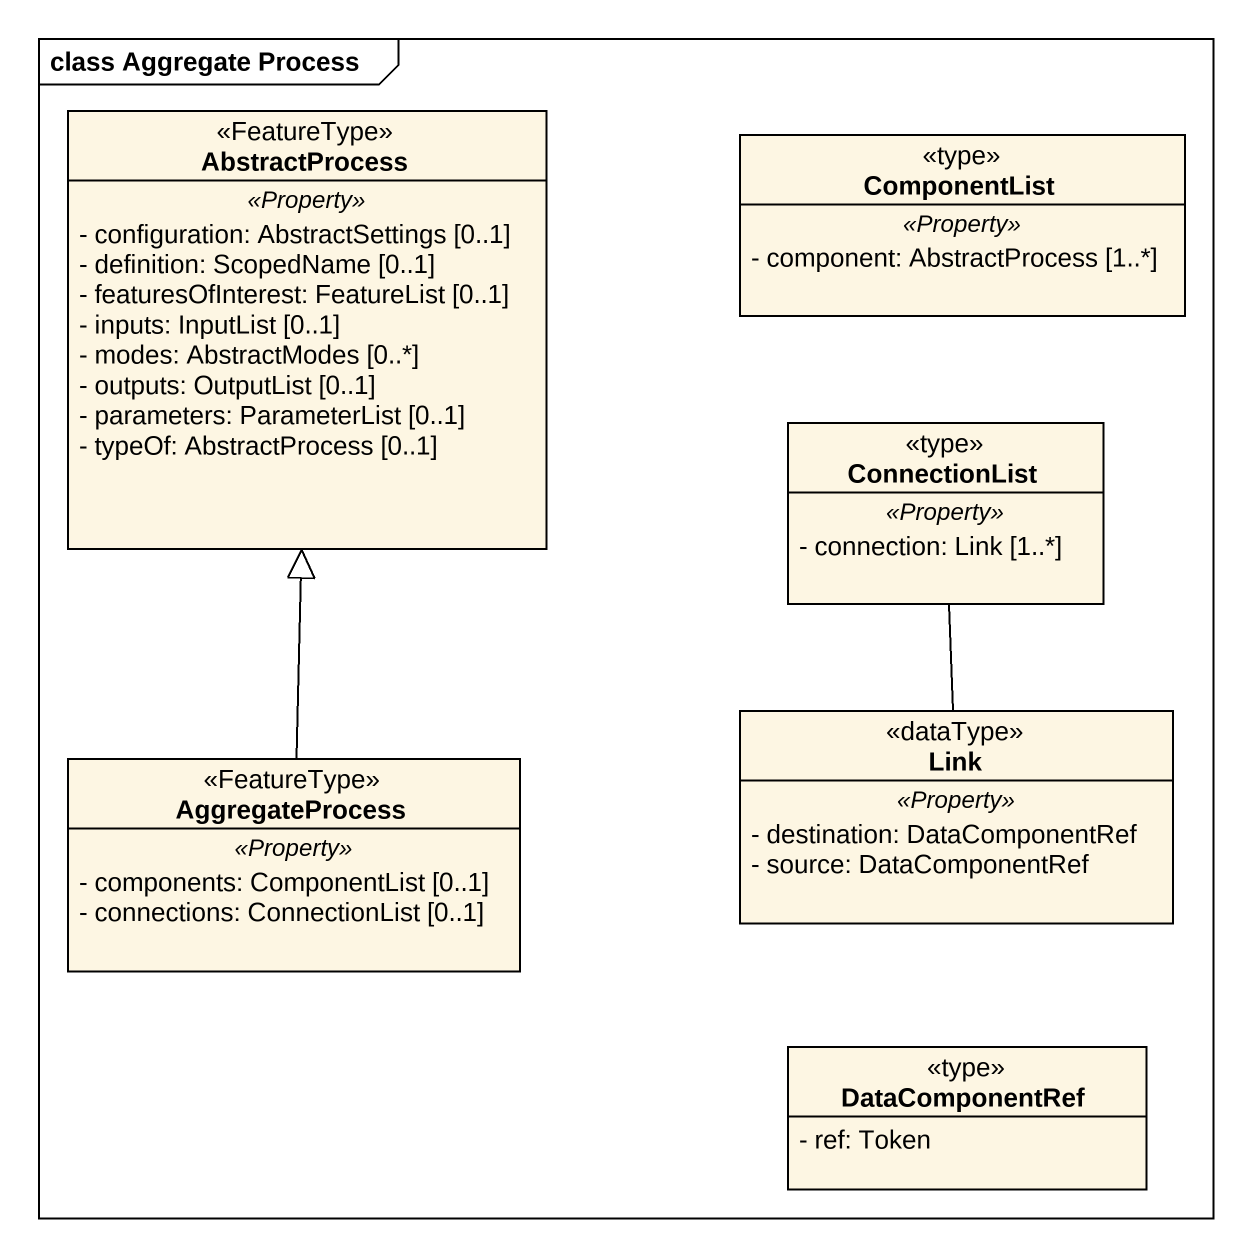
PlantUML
@startuml
mainframe class Aggregate Process
hide circle
hide empty members
skinparam classAttributeIconSize 0
class AbstractProcess <<FeatureType>> {
  .. <<Property>> ..
  - configuration: AbstractSettings [0..1]
  - definition: ScopedName [0..1]
  - featuresOfInterest: FeatureList [0..1]
  - inputs: InputList [0..1]
  - modes: AbstractModes [0..*]
  - outputs: OutputList [0..1]
  - parameters: ParameterList [0..1]
  - typeOf: AbstractProcess [0..1]
}
class ComponentList <<type>> {
  .. <<Property>> ..
  - component: AbstractProcess [1..*]
}
class ConnectionList <<type>> {
  .. <<Property>> ..
  - connection: Link [1..*]
}
class AggregateProcess <<FeatureType>> {
  .. <<Property>> ..
  - components: ComponentList [0..1]
  - connections: ConnectionList [0..1]
}
class Link <<dataType>> {
  .. <<Property>> ..
  - destination: DataComponentRef
  - source: DataComponentRef
}
class DataComponentRef <<type>> {
  - ref: Token
}
ConnectionList -- Link
AggregateProcess -up-|> AbstractProcess
@enduml
